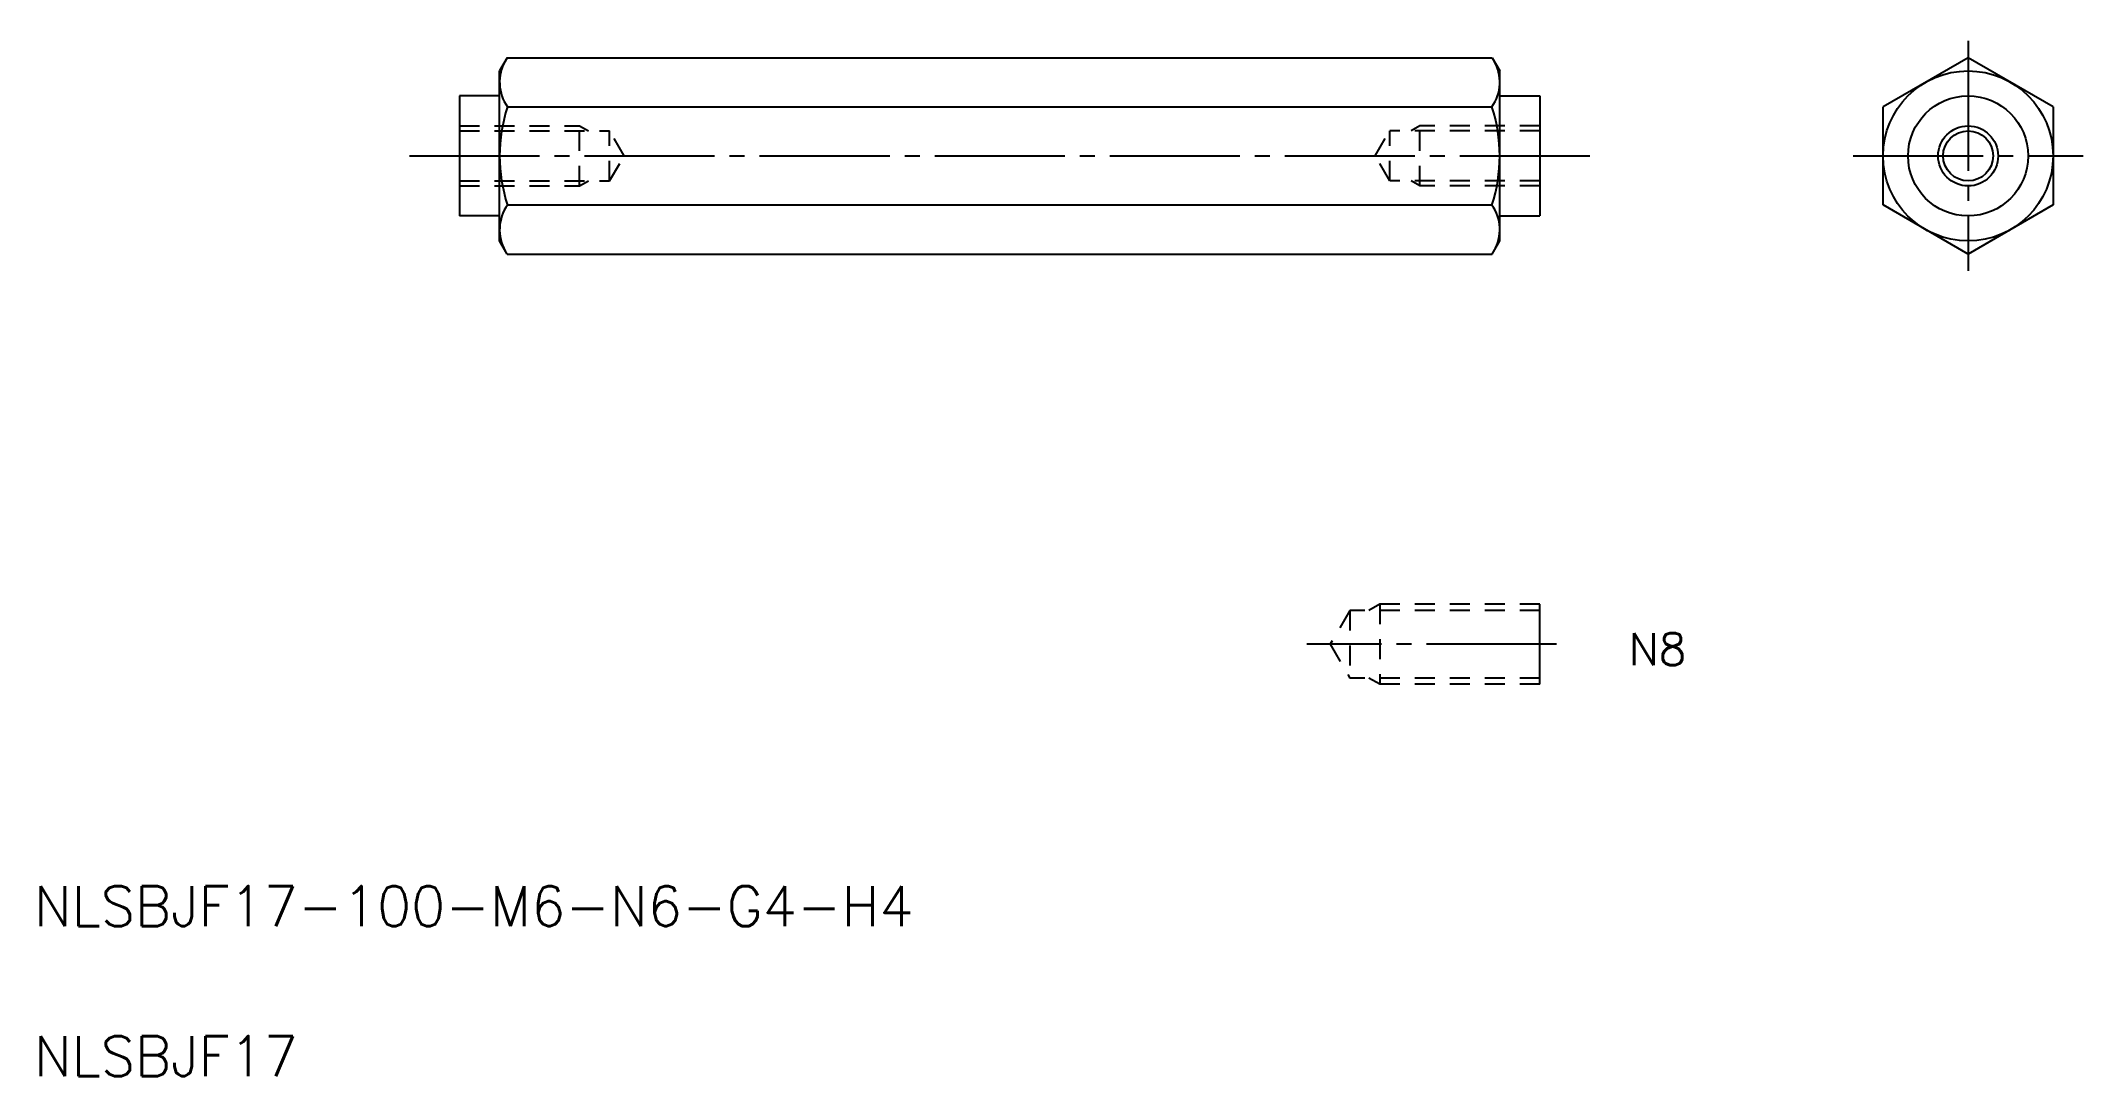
# Model space of a CAD drawing. Extents: x 11 to 215, y 10 to 113.
import ezdxf

# ---------------------------------------------------------------- set-up
doc = ezdxf.new("R2010")
doc.units = 0
doc.linetypes.add('CENTER', pattern=[17.5, 13, -1.5, 1.5, -1.5])
doc.linetypes.add('DASHED', pattern=[3.5, 2, -1.5])
doc.layers.get('0').update_dxf_attribs({"linetype": 'CONTINUOUS'})
doc.layers.add('CENTER', color=1, linetype='CENTER')
doc.styles.get("Standard").update_dxf_attribs({"font": 'txt', "bigfont": 'BIGFONT'})

msp = doc.modelspace()

# ---------------------------------------------------------------- linework, layer by layer
at = {"color": 7, "linetype": 'CONTINUOUS'}
for p, q in [((57.32, 111.81), (56.56, 110.49)), ((56.56, 93.49), (56.56, 110.49)), ((57.32, 111.81), (155.8, 111.81)), ((155.8, 111.81), (156.56, 110.49)), ((156.56, 93.49), (156.56, 110.49)), ((203.39, 111.81), (194.89, 106.9)), ((211.89, 106.9), (203.39, 111.81)), ((56.56, 107.99), (52.56, 107.99)), ((52.56, 107.99), (52.56, 95.99)), ((57.34, 106.9), (155.78, 106.9)), ((156.56, 107.99), (160.56, 107.99)), ((160.56, 107.99), (160.56, 95.99)), ((194.89, 97.09), (194.89, 106.9)), ((211.89, 106.9), (211.89, 97.09)), ((56.56, 95.99), (52.56, 95.99)), ((57.34, 97.09), (155.78, 97.09)), ((156.56, 95.99), (160.56, 95.99)), ((203.39, 92.18), (194.89, 97.09)), ((211.89, 97.09), (203.39, 92.18)), ((57.32, 92.18), (56.56, 93.49)), ((57.32, 92.18), (155.8, 92.18)), ((155.8, 92.18), (156.56, 93.49)), ((160.56, 49.18), (160.56, 57.18))]:
    msp.add_line(p, q, dxfattribs=at)
at = {"color": 3, "linetype": 'DASHED'}
for p, q in [((52.56, 104.99), (64.56, 104.99)), ((52.56, 104.49), (67.56, 104.49)), ((64.56, 98.99), (64.56, 104.99)), ((69.01, 101.99), (67.56, 104.49)), ((67.56, 99.49), (67.56, 104.49)), ((144.12, 101.99), (145.56, 104.49)), ((160.56, 104.49), (145.56, 104.49)), ((145.56, 99.49), (145.56, 104.49)), ((160.56, 104.99), (148.56, 104.99)), ((148.56, 98.99), (148.56, 104.99)), ((67.56, 99.49), (69.01, 101.99)), ((145.56, 99.49), (144.12, 101.99)), ((52.56, 99.49), (67.56, 99.49)), ((52.56, 98.99), (64.56, 98.99)), ((160.56, 99.49), (145.56, 99.49)), ((160.56, 98.99), (148.56, 98.99)), ((144.56, 57.18), (143.48, 56.55)), ((160.56, 57.18), (144.56, 57.18)), ((144.56, 57.18), (144.56, 49.18)), ((141.56, 56.55), (139.62, 53.18)), ((160.56, 56.55), (141.56, 56.55)), ((141.56, 56.55), (141.56, 49.8)), ((139.62, 53.18), (141.56, 49.8)), ((160.56, 49.8), (141.56, 49.8)), ((144.56, 49.18), (143.48, 49.8)), ((160.56, 49.18), (144.56, 49.18))]:
    msp.add_line(p, q, dxfattribs=at)
at = {"color": 3}
for p, q in [((64.56, 104.99), (65.43, 104.49)), ((148.56, 104.99), (147.7, 104.49)), ((64.56, 98.99), (65.43, 99.49)), ((148.56, 98.99), (147.7, 99.49))]:
    msp.add_line(p, q, dxfattribs=at)
for p, q in [((160.56, 53.18), (160.56, 53.18)), ((160.56, 51.18), (160.56, 51.18))]:
    msp.add_line(p, q)
at = {"color": 7, "linetype": 'CONTINUOUS'}
for radius in [8.5, 6, 2.5]:
    msp.add_circle((203.39, 101.99), radius, dxfattribs=at)
at = {"color": 3, "linetype": 'CONTINUOUS'}
msp.add_circle((203.39, 101.99), 3, dxfattribs=at)
at = {"color": 7, "linetype": 'CONTINUOUS'}
for centre, radius, start, end in [((60.81, 109.36), 4.25, 150, 215.2644), ((152.31, 109.36), 4.25, 324.7356, 30), ((72.39, 101.99), 15.83, 161.9403, 198.0597), ((140.73, 101.99), 15.83, 341.9403, 18.0597), ((60.81, 94.63), 4.25, 144.7356, 210), ((152.31, 94.63), 4.25, 330, 35.2644)]:
    msp.add_arc(centre, radius, start, end, dxfattribs=at)
at = {"layer": 'CENTER', "color": 1, "linetype": 'CENTER'}
for p, q in [((203.39, 113.49), (203.39, 90.49)), ((47.56, 101.99), (165.56, 101.99)), ((191.89, 101.99), (214.89, 101.99)), ((162.23, 53.18), (137.28, 53.18))]:
    msp.add_line(p, q, dxfattribs=at)

# ---------------------------------------------------------------- texts
at = {"color": 7, "linetype": 'CONTINUOUS'}
for s, height, p in [('N8', 3.2, (169.45, 51.09)), ('NLSBJF17-100-M6-N6-G4-H4', 4, (10, 25)), ('NLSBJF17', 4, (10, 10))]:
    msp.add_text(s, height=height, dxfattribs=at).set_placement(p)

doc.saveas('drawing.dxf')
